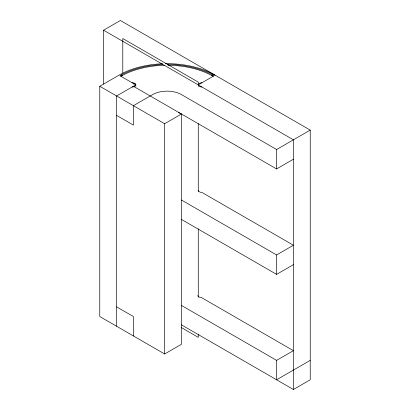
<?xml version="1.0" encoding="UTF-8"?>
<svg xmlns="http://www.w3.org/2000/svg" width="410" height="410" viewBox="0 0 410 410"><rect width="100%" height="100%" fill="white"/><g stroke="black" fill="none" stroke-linecap="round" stroke-linejoin="round"><path stroke-width="0.61" d="M132.066 82.723L133.937 83.015L135.305 83.804L135.807 84.885L135.305 85.962L133.937 86.751L132.066 87.043M202.012 87.043L200.141 86.751L198.773 85.962L198.271 84.885L198.773 83.804L200.141 83.015L202.012 82.723M103.576 83.988L103.576 30.212L120.391 20.5L310.232 130.103L310.232 379.788L293.416 389.5L181.456 324.858M178.365 112.55A20.387 11.772 0 0 1 181.456 114.011L181.456 344.277L164.635 353.989L99.768 316.535L99.768 86.269L118.987 75.173A67.957 39.232 0 0 1 162.596 63.765M135.807 86.161L135.807 84.885L116.583 95.981L116.583 326.247M211.703 75.466L212.667 74.907M198.271 84.885L214.128 75.727L212.564 74.851A66.594 38.448 0 0 0 167.039 64.467M99.768 86.269L164.635 123.723L181.456 114.011M116.583 115.4L133.404 125.111L133.404 105.688L152.623 94.592A20.387 11.772 0 0 1 181.456 94.592L276.596 149.522L310.232 130.103M133.404 86.269L276.596 168.946L293.416 159.234M181.456 200.018L276.596 254.948L293.416 245.236L202.012 192.464L200.141 192.177L198.773 191.383L198.271 190.307M181.456 219.437L276.596 274.367L293.416 264.655M181.456 305.44L276.596 360.369L293.416 350.658L201.192 297.414A3.398 1.963 0 0 1 197.794 295.451M310.232 360.369L276.596 379.788L276.596 360.369M120.909 76.28L122.441 75.425A65.236 37.664 0 0 1 164.369 65.282M213.169 76.28L211.637 75.425A65.236 37.664 0 0 0 168.105 65.257M103.576 30.212L293.416 139.815L293.416 389.5M122.375 75.466L121.411 74.907L121.411 76.188M135.807 84.885L119.945 75.727L121.514 74.851A66.594 38.448 0 0 1 162.683 64.549M181.194 327.482L198.271 337.343L198.271 334.145M116.583 306.829L133.404 316.535L133.404 335.954M276.596 149.522L276.596 168.946M276.596 254.948L276.596 274.367M198.271 86.161L198.271 82.108L122.795 38.535L122.795 73.077M198.271 123.687L198.271 191.557M198.271 228.8L198.271 297.24M164.635 123.723L164.635 353.989M135.305 83.804L135.305 85.054M133.937 83.015L133.937 84.265M165.373 63.693A67.957 39.232 0 0 1 215.091 75.173"/></g></svg>
